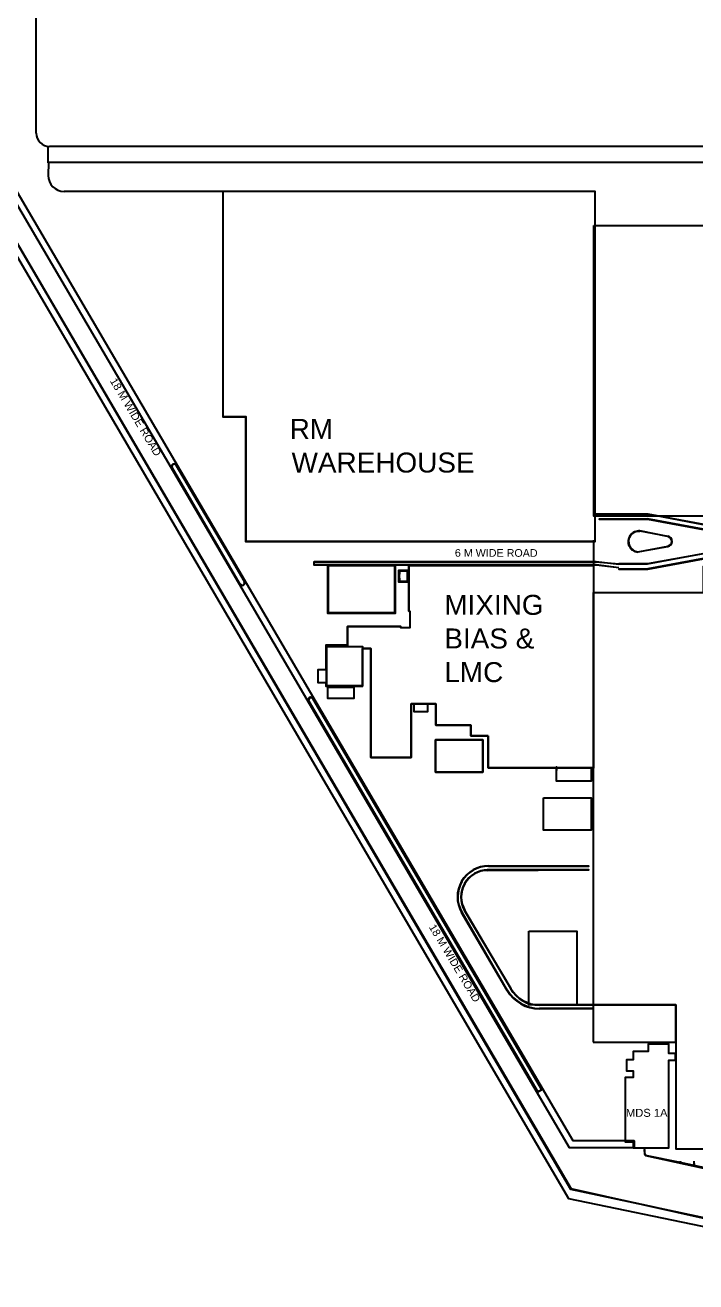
# Model space of a CAD drawing. Header units: millimetres. Extents: x 187381 to 885080, y 3378 to 168095.
# Drawn here: x 473114 to 473479, y 71026 to 71709 of the extents above; entities that cross this region are included whole.
import ezdxf

# ---------------------------------------------------------------- set-up
doc = ezdxf.new("R2010")
doc.units = ezdxf.units.MM
doc.header["$LTSCALE"] = 15
doc.layers.add('A-HATCH', color=8, linetype='Continuous')
doc.layers.add('KEY PLAN_dwg', color=252, linetype='Continuous', lineweight=18)
doc.styles.add('Arial_1', font='arial.ttf', dxfattribs={"height": 4.342577})
doc.styles.add('Arial_12', font='arial.ttf', dxfattribs={"height": 10.856442})
doc.styles.add('Arial_6', font='arial.ttf', dxfattribs={"height": 4.168874})

# ---------------------------------------------------------------- blocks, each defined once
blk = doc.blocks.new('KEY PLAN_dwg-517542-KEY PLAN')
at = {"layer": 'A-HATCH'}
for p, q in [((2723.51, 2300.27), (2723.51, 2834.46)), ((2729.95, 2284.2), (2729.95, 2293.03)), ((3753.66, 2293.03), (2730.75, 2293.03)), ((2824.79, 2268.61), (2738.64, 2268.61)), ((2874.51, 2065.39), (2874.51, 2067.56)), ((2920.78, 2058.43), (2920.78, 2060.61)), ((3026.5, 1986.91), (3026.5, 2038.71)), ((3026.5, 1955.96), (3026.5, 1980.4)), ((3048.35, 1752.64), (3048.35, 1749.02))]:
    blk.add_line(p, q, dxfattribs=at)
at = {"layer": 'A-HATCH', "flags": 128}
for points in [[(2680.95, 2617.12), (2680.95, 2613.5), (2708.17, 2613.5), (2708.17, 2269.62), (3013.06, 1749.02), (3048.35, 1749.02), (3048.35, 1752.64), (3015.13, 1752.64), (2711.79, 2270.6), (2711.79, 2617.12), (2680.95, 2617.12), (2680.95, 2613.5)], [(3758.18, 2284.35), (2730.1, 2284.35), (2729.95, 2277.29)], [(3089.86, 1705.28), (3012.84, 1721.2), (2691.51, 2269.73)], [(3027.08, 2078.42), (3027.08, 2268.62), (2824.79, 2268.62), (2824.79, 2146.16), (2837.24, 2146.16), (2837.24, 2078.42), (2909.04, 2078.42), (2912.51, 2078.42), (3027.08, 2078.42), (3027.08, 2268.59), (2824.83, 2268.59), (2824.83, 2146.2), (2837.28, 2146.2), (2837.28, 2078.45), (2909, 2078.45), (2912.55, 2078.45), (3027.05, 2078.45)], [(2703.64, 2256.16), (3014.07, 1726.53), (2703.83, 2256.27)], [(4086.16, 1906.81), (3763.43, 1734.85), (3704.09, 1726.91), (3575.04, 1709.64), (3320.19, 1678.39), (3257.77, 1676.06), (3212.29, 1679.98), (3089.86, 1705.28), (3090.46, 1709.64), (3554.85, 1709.64), (3711.26, 1730.57), (3554.85, 1709.64), (3090.46, 1709.64), (3554.83, 1709.64), (3090.41, 1709.64), (3014.07, 1726.53), (3090.46, 1709.86), (3013.93, 1726.34), (2703.64, 2256.16)], [(2797.38, 2118.44), (2834.18, 2055.17), (2797.19, 2118.33)], [(2799.5, 2119.69), (2836.68, 2056.64), (2799.69, 2119.8)], [(3248.01, 2087.5), (3086.03, 2087.5), (3055.75, 2093.14), (3027.14, 2093.36), (3055.77, 2093.36), (3086.05, 2087.71), (3247.79, 2087.71)], [(3085.82, 2085.03), (3055.52, 2090.68), (3029.31, 2090.46), (3055.5, 2090.46), (3085.78, 2084.82)], [(3066.52, 2081.05), (3051.49, 2084.07), (3066.56, 2081.26)], [(3026.5, 2045.22), (3026.5, 2064.81), (3026.5, 2079)], [(3050.31, 2072.76), (3066.56, 2075.57), (3050.35, 2072.55)], [(3085.82, 2071.58), (3055.57, 2066.16), (3085.78, 2071.79), (3749.42, 2071.79)], [(3039.94, 2065.94), (3027.74, 2067.34), (2874.51, 2067.34), (3027.74, 2067.34), (3039.97, 2066.16), (3055.57, 2066.16), (3039.97, 2066.16)], [(3039.97, 2063.99), (3027.74, 2065.61), (2874.51, 2065.61), (3027.74, 2065.61), (3039.97, 2064.21)], [(2920.34, 2058.43), (2920.34, 2056.41), (2925.55, 2056.41), (2925.55, 2062.63), (2920.34, 2062.63), (2920.34, 2060.61)], [(3026.5, 1955.38), (3026.5, 2065.35), (2925.86, 2065.35), (2925.86, 2040.56), (2925.86, 2065.39), (3026.5, 2065.39)], [(3132.25, 2069.11), (3086.03, 2069.11), (3055.82, 2063.48), (3039.97, 2063.26), (3055.84, 2063.26), (3086.05, 2068.9), (3132.03, 2068.9)], [(2918.26, 2039.66), (2882.11, 2039.66), (2918.3, 2039.66)], [(2925.83, 2040.56), (2926.41, 2040.56), (2926.41, 2031.52), (2921.63, 2031.52), (2921.63, 2032.06)], [(2892.57, 2032.06), (2892.57, 2030.69), (2892.57, 2021.64), (2881.13, 2021.64), (2881.13, 1999.96), (2881.13, 2021.67), (2892.53, 2021.67), (2892.53, 2030.65), (2892.53, 2032.1), (2921.63, 2032.1), (2892.57, 2032.1)], [(2893.11, 2021.96), (2880.8, 2021.96), (2880.8, 2008.83)], [(2905.31, 2020.26), (2905.31, 1961.01), (2927.27, 1961.01), (2905.31, 1961.01), (2905.31, 2020.26), (2900.78, 2020.23), (2900.74, 2000), (2881.09, 1999.96), (2900.78, 1999.96), (2900.74, 2020.26), (2905.27, 2020.23)], [(2881.67, 2001.59), (2876.75, 2001.59), (2876.75, 2008.83), (2881.67, 2008.83)], [(2880.8, 2001.59), (2880.8, 1999.67), (2900.93, 1999.67)], [(2944.84, 1866.22), (2871.63, 1991.66), (2995.93, 1779.41), (2998.35, 1780.58), (2995.86, 1779.11), (2871.44, 1991.55)], [(2873.75, 1992.9), (2998.07, 1780.66), (2995.86, 1779.11)], [(2948.19, 1866.22), (2873.94, 1993.01), (2998.37, 1780.58)], [(2959.59, 1978.57), (2940.54, 1978.57), (2940.54, 1990.15), (2927.24, 1990.15), (2927.24, 1961.05), (2927.24, 1990.11), (2940.51, 1990.11), (2940.51, 1978.54), (2959.59, 1978.54)], [(2936.11, 1990.7), (2936.11, 1985.77), (2928.87, 1985.77), (2928.87, 1990.7)], [(2969, 1972.81), (2959.59, 1972.81), (2959.56, 1978.57), (2959.56, 1972.78), (2969, 1972.78)], [(2969, 1972.81), (2968.96, 1955.38), (2968.96, 1972.81)], [(2969, 1955.41), (3026.5, 1955.41), (2968.96, 1955.41)], [(3024.91, 1955.96), (3024.91, 1948.14), (3006.09, 1948.14), (3006.09, 1955.96), (3006.09, 1953.89)], [(2968.88, 1899.67), (3023.72, 1899.88), (2968.5, 1899.88)], [(2969.14, 1901.91), (3023.72, 1901.91), (2969.14, 1902.13)], [(2956.02, 1878.08), (2981.26, 1835.55), (2956.4, 1877.86)], [(2954.72, 1876.87), (2979.38, 1834.45), (2954.53, 1876.76)], [(2996.87, 1826.38), (3026.11, 1826.6), (2996.87, 1826.6)], [(2996.87, 1824.43), (3026.11, 1824.64), (2996.87, 1824.64)], [(3054.19, 1745.66), (3053.97, 1747.93), (3053.97, 1745.49)], [(3101.84, 1734.68), (3073.3, 1740.91), (3054.54, 1744.78), (3101.79, 1734.47), (3471.04, 1734.47), (3101.82, 1734.47), (3386.03, 1734.47)], [(3073.26, 1741.65), (3073.47, 1740.87), (3073.47, 1741.65)], [(3080.71, 1741.65), (3080.93, 1739.24), (3080.93, 1741.65)]]:
    blk.add_lwpolyline(points, dxfattribs=at)
for points in [[(3026.51, 2250), (3590.75, 2250), (3590.75, 2092.2), (3026.51, 2092.2)], [(2918.59, 2065.68), (2881.82, 2065.68), (2881.82, 2039.33), (2918.59, 2039.33)], [(2918.3, 2065.39), (2918.3, 2039.66), (2918.3, 2065.35), (2882.15, 2065.35), (2882.15, 2039.62), (2882.15, 2065.39)], [(3524.76, 2050.26), (3516.22, 2050.26), (3516.22, 2064.74), (3489.82, 2064.74), (3489.82, 2050.41), (3407.56, 2050.41), (3407.56, 2064.74), (3156.82, 2064.74), (3156.82, 2050.26), (3149.02, 2050.26), (3149.02, 2064.74), (3085.78, 2064.74), (3085.78, 2050.41), (3040.55, 2050.41), (3026.11, 2050.41), (3026.11, 1826.54), (3070.98, 1826.54), (3070.98, 1748.38), (3607.1, 1748.38), (3607.1, 1926.18), (3707.71, 1926.18), (3707.71, 2064.74), (3524.76, 2064.74)], [(2925.12, 2062.2), (2920.78, 2062.2), (2920.78, 2060.61), (2920.34, 2060.61), (2920.34, 2058.43), (2920.78, 2058.43), (2920.78, 2056.84), (2925.12, 2056.84)], [(2881.09, 1999.96), (2900.89, 1999.96), (2900.89, 2021.08), (2881.09, 2021.08)], [(2881.67, 1999.09), (2881.67, 1993.3), (2896.15, 1993.3), (2896.15, 1999.09)], [(2940.43, 1970.61), (2940.43, 1953.06), (2966.2, 1953.06), (2966.2, 1970.61), (2966.2, 1953.06), (2940.43, 1953.06), (2940.43, 1970.61), (2966.2, 1970.61)], [(2999.15, 1939.11), (3024.91, 1939.11), (3024.91, 1921.57), (2999.15, 1921.57)], [(2991.09, 1866.69), (3017.26, 1866.69), (3017.26, 1826.6), (2991.09, 1826.6)], [(3026.11, 1806.28), (3070.98, 1806.28), (3070.98, 1826.54), (3026.11, 1826.54)], [(3070.71, 1800.09), (3067.16, 1800.09), (3067.16, 1805.23), (3055.87, 1805.23), (3055.87, 1801.32), (3047.77, 1801.32), (3047.77, 1796.62), (3044.22, 1796.62), (3044.22, 1790.69), (3047.77, 1790.69), (3047.77, 1787.06), (3043.43, 1787.06), (3043.43, 1752.1), (3047.77, 1752.1), (3047.77, 1748.88), (3067.16, 1748.88), (3067.16, 1796.47), (3070.71, 1796.47)]]:
    blk.add_lwpolyline(points, close=True, dxfattribs=at)
at = {"layer": 'A-HATCH'}
for centre, radius, start, end in [((2730.75, 2300.27), 7.24, 180.00027, 270), ((3050.88, 2078.31), 13.03, 68.5457, 68.88014), ((2969.21, 1885.19), 16.93, 89.73906, 209.86842), ((2969.21, 1885.19), 16.72, 89.73906, 209.86842), ((2968.88, 1885.19), 14.69, 90, 210.43128), ((2968.88, 1885.19), 14.48, 90, 210.43128), ((2996.87, 1844.69), 20.27, 210.35546, 269.99893), ((2996.87, 1844.69), 20.05, 210.35546, 269.99893), ((2996.87, 1844.69), 18.31, 210.35546, 269.99893), ((2996.87, 1844.69), 18.09, 210.35546, 269.99893)]:
    blk.add_arc(centre, radius, start, end, dxfattribs=at)
for centre, major_axis, start_param, end_param in [((2730.1, 2284.2), (0.145, 0), 1.570796, 3.141593), ((2738.64, 2277.29), (8.69, 0), 3.141593, 4.712389), ((2798.44, 2119.07), (0.72, 1.26), 5.762688, 8.904281), ((2798.44, 2119.07), (-1.07, 0.61), 4.191892, 7.333485), ((3050.88, 2078.31), (-1.93, 5.46), 5.837386, 8.992503), ((3050.88, 2078.31), (-1.86, 5.25), 5.837393, 8.99251), ((3066.03, 2078.42), (0.79, 2.56), 3.626446, 6.399423), ((3066.03, 2078.42), (2.88, 0.27), 4.804534, 7.577512), ((2835.43, 2055.91), (1.15, 0.88), 3.013782, 6.155375), ((2835.43, 2055.91), (0.841, 0.898), 2.852925, 5.994517), ((2872.7, 1992.27), (0.99, 1.05), 6.003991, 9.132943), ((2872.69, 1992.28), (0.18, 1.44), 5.369983, 8.511576), ((2872.7, 1992.27), (-0.32, 1.19), 4.987569, 8.115456), ((3054.7, 1745.49), (0, 0.724), 1.570808, 2.926762), ((3054.91, 1745.66), (0, 0.724), 1.570813, 2.926757)]:
    blk.add_ellipse(centre, major_axis=major_axis, ratio=1, start_param=start_param, end_param=end_param, dxfattribs=at)
at = {"layer": 'A-HATCH', "color": 8, "char_height": 4.1689, "attachment_point": 1, "line_spacing_factor": 0.941778, "style": 'Arial_6'}
for s, insert, width, rotation in [('18 M WIDE ROAD', (2766.93, 2167.75), 57.5221, 300.95657), ('6 M WIDE ROAD', (2950.92, 2074.28), 53.643, 359.90155), ('18 M WIDE ROAD', (2940.23, 1870.99), 57.5221, 300.95657)]:
    blk.add_mtext(s, dxfattribs=dict(at, insert=insert, width=width, rotation=rotation))
at = {"layer": 'A-HATCH', "color": 8, "attachment_point": 1, "line_spacing_factor": 0.941778}
for s, insert, char_height, width, style in [('RM', (2861.2, 2144.96), 10.856, 28.0454, 'Arial_12'), ('WAREHOUSE', (2862.21, 2126.68), 10.856, 118.5616, 'Arial_12'), ('MIXING', (2945.19, 2049.37), 10.856, 64.3316, 'Arial_12'), ('BIAS &', (2945.21, 2031.09), 10.856, 58.4833, 'Arial_12'), ('LMC', (2945.21, 2012.81), 10.856, 38.1471, 'Arial_12'), ('MDS 1A', (3043.87, 1770.08), 4.343, 26.9555, 'Arial_1')]:
    blk.add_mtext(s, dxfattribs=dict(at, insert=insert, char_height=char_height, width=width, style=style))

msp = doc.modelspace()

# ---------------------------------------------------------------- block references
at = {"layer": 'KEY PLAN_dwg', "color": 55}
msp.add_blockref('KEY PLAN_dwg-517542-KEY PLAN', (470396.86, 69349.77), dxfattribs=at)

doc.saveas('drawing.dxf')
